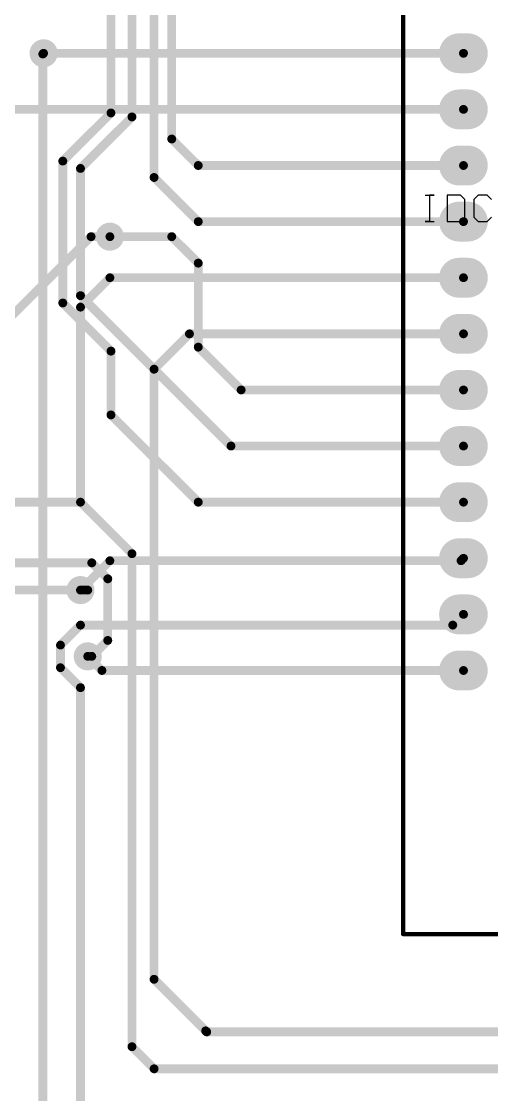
# Model space of a CAD drawing. Header units: millimetres. Extents: x 1.1 to 12.7, y 1.1 to 8.9.
# Drawn here: x 2.299 to 3.137, y 3.679 to 5.591 of the extents above; entities that cross this region are included whole.
import ezdxf

# ---------------------------------------------------------------- set-up
doc = ezdxf.new("R2010")
doc.units = ezdxf.units.MM
doc.header["$MEASUREMENT"] = 0
for name, color, linetype in [('BottomLayer', 5, 'Continuous'), ('BottomSolder', 6, 'Continuous'), ('Mechanical29', 56, 'Continuous'), ('MultiLayer', 9, 'Continuous'), ('PadHoleLayer', 156, 'Continuous'), ('TopLayer', 1, 'Continuous'), ('TopOverlay', 2, 'Continuous'), ('TopSolder', 216, 'Continuous'), ('ViaHoleLayer', 16, 'Continuous')]:
    doc.layers.add(name, color=color, linetype=linetype)

# ---------------------------------------------------------------- blocks, each defined once
blk = doc.blocks.new('IDC34_34')
at = {"layer": 'BottomLayer', "const_width": 0.063}
for points in [[(-0.0421, 0.3), (-0.0579, 0.3)], [(-0.0421, 0.2), (-0.0579, 0.2)], [(-0.0421, 0.1), (-0.0579, 0.1)], [(-0.0421, 0), (-0.0579, 0)], [(-0.0421, -0.1), (-0.0579, -0.1)], [(-0.0421, -0.2), (-0.0579, -0.2)], [(-0.0421, -0.3), (-0.0579, -0.3)], [(-0.0421, -0.4), (-0.0579, -0.4)], [(-0.0421, -0.5), (-0.0579, -0.5)], [(-0.0421, -0.6), (-0.0579, -0.6)], [(-0.0421, -0.7), (-0.0579, -0.7)], [(-0.0421, -0.8), (-0.0579, -0.8)]]:
    blk.add_lwpolyline(points, dxfattribs=at)
at = {"layer": 'BottomLayer', "const_width": 0.0315}
for points in [[(-0.0736, 0.3, 1), (-0.0421, 0.3, 1)], [(-0.0579, 0.3, 1), (-0.0264, 0.3, 1)], [(-0.0736, 0.2, 1), (-0.0421, 0.2, 1)], [(-0.0579, 0.2, 1), (-0.0264, 0.2, 1)], [(-0.0736, 0.1, 1), (-0.0421, 0.1, 1)], [(-0.0579, 0.1, 1), (-0.0264, 0.1, 1)], [(-0.0736, 0, 1), (-0.0421, 0, 1)], [(-0.0579, 0, 1), (-0.0264, 0, 1)], [(-0.0736, -0.1, 1), (-0.0421, -0.1, 1)], [(-0.0579, -0.1, 1), (-0.0264, -0.1, 1)], [(-0.0736, -0.2, 1), (-0.0421, -0.2, 1)], [(-0.0579, -0.2, 1), (-0.0264, -0.2, 1)], [(-0.0736, -0.3, 1), (-0.0421, -0.3, 1)], [(-0.0579, -0.3, 1), (-0.0264, -0.3, 1)], [(-0.0736, -0.4, 1), (-0.0421, -0.4, 1)], [(-0.0579, -0.4, 1), (-0.0264, -0.4, 1)], [(-0.0736, -0.5, 1), (-0.0421, -0.5, 1)], [(-0.0579, -0.5, 1), (-0.0264, -0.5, 1)], [(-0.0736, -0.6, 1), (-0.0421, -0.6, 1)], [(-0.0579, -0.6, 1), (-0.0264, -0.6, 1)], [(-0.0736, -0.7, 1), (-0.0421, -0.7, 1)], [(-0.0579, -0.7, 1), (-0.0264, -0.7, 1)], [(-0.0736, -0.8, 1), (-0.0421, -0.8, 1)], [(-0.0579, -0.8, 1), (-0.0264, -0.8, 1)]]:
    blk.add_lwpolyline(points, format="xyb", close=True, dxfattribs=at)
at = {"layer": 'BottomSolder', "const_width": 0.071}
for points in [[(-0.0421, 0.3), (-0.0579, 0.3)], [(-0.0421, 0.2), (-0.0579, 0.2)], [(-0.0421, 0.1), (-0.0579, 0.1)], [(-0.0421, 0), (-0.0579, 0)], [(-0.0421, -0.1), (-0.0579, -0.1)], [(-0.0421, -0.2), (-0.0579, -0.2)], [(-0.0421, -0.3), (-0.0579, -0.3)], [(-0.0421, -0.4), (-0.0579, -0.4)], [(-0.0421, -0.5), (-0.0579, -0.5)], [(-0.0421, -0.6), (-0.0579, -0.6)], [(-0.0421, -0.7), (-0.0579, -0.7)], [(-0.0421, -0.8), (-0.0579, -0.8)]]:
    blk.add_lwpolyline(points, dxfattribs=at)
at = {"layer": 'BottomSolder', "const_width": 0.0355}
for points in [[(-0.0756, 0.3, 1), (-0.0401, 0.3, 1)], [(-0.0599, 0.3, 1), (-0.0244, 0.3, 1)], [(-0.0756, 0.2, 1), (-0.0401, 0.2, 1)], [(-0.0599, 0.2, 1), (-0.0244, 0.2, 1)], [(-0.0756, 0.1, 1), (-0.0401, 0.1, 1)], [(-0.0599, 0.1, 1), (-0.0244, 0.1, 1)], [(-0.0756, 0, 1), (-0.0401, 0, 1)], [(-0.0599, 0, 1), (-0.0244, 0, 1)], [(-0.0756, -0.1, 1), (-0.0401, -0.1, 1)], [(-0.0599, -0.1, 1), (-0.0244, -0.1, 1)], [(-0.0756, -0.2, 1), (-0.0401, -0.2, 1)], [(-0.0599, -0.2, 1), (-0.0244, -0.2, 1)], [(-0.0756, -0.3, 1), (-0.0401, -0.3, 1)], [(-0.0599, -0.3, 1), (-0.0244, -0.3, 1)], [(-0.0756, -0.4, 1), (-0.0401, -0.4, 1)], [(-0.0599, -0.4, 1), (-0.0244, -0.4, 1)], [(-0.0756, -0.5, 1), (-0.0401, -0.5, 1)], [(-0.0599, -0.5, 1), (-0.0244, -0.5, 1)], [(-0.0756, -0.6, 1), (-0.0401, -0.6, 1)], [(-0.0599, -0.6, 1), (-0.0244, -0.6, 1)], [(-0.0756, -0.7, 1), (-0.0401, -0.7, 1)], [(-0.0599, -0.7, 1), (-0.0244, -0.7, 1)], [(-0.0756, -0.8, 1), (-0.0401, -0.8, 1)], [(-0.0599, -0.8, 1), (-0.0244, -0.8, 1)]]:
    blk.add_lwpolyline(points, format="xyb", close=True, dxfattribs=at)
at = {"layer": 'Mechanical29'}
for p, q in [((-0.1181, 0.0472), (-0.1024, 0.0472)), ((-0.1024, 0.0472), (-0.1102, 0.0472)), ((-0.1102, 0.0472), (-0.1102, 0)), ((-0.0788, 0.0472), (-0.0788, 0)), ((-0.0551, 0.0472), (-0.0788, 0.0472)), ((-0.0473, 0.0394), (-0.0551, 0.0472)), ((-0.0473, 0.0079), (-0.0473, 0.0394)), ((-0.0237, 0.0472), (-0.0315, 0.0394)), ((-0.0315, 0.0394), (-0.0315, 0.0079)), ((-0.0079, 0.0472), (-0.0237, 0.0472)), ((0, 0.0394), (-0.0079, 0.0472)), ((-0.1102, 0), (-0.1181, 0)), ((-0.1181, 0), (-0.1024, 0)), ((-0.0788, 0), (-0.0551, 0)), ((-0.0551, 0), (-0.0473, 0.0079)), ((-0.0315, 0.0079), (-0.0237, 0)), ((-0.0237, 0), (-0.0079, 0)), ((-0.0079, 0), (0, 0.0079))]:
    blk.add_line(p, q, dxfattribs=at)
at = {"layer": 'Mechanical29', "const_width": 0.00787}
blk.add_lwpolyline([(-0.1575, 1.2697), (-0.1575, -0.8929)], dxfattribs=at)
at = {"layer": 'Mechanical29', "const_width": 0.00394}
blk.add_lwpolyline([(-0.1594, -0.8929, 1), (-0.1555, -0.8929, 1)], format="xyb", close=True, dxfattribs=at)
at = {"layer": 'MultiLayer', "const_width": 0.063}
for points in [[(-0.0421, 0.3), (-0.0579, 0.3)], [(-0.0421, 0.2), (-0.0579, 0.2)], [(-0.0421, 0.1), (-0.0579, 0.1)], [(-0.0421, 0), (-0.0579, 0)], [(-0.0421, -0.1), (-0.0579, -0.1)], [(-0.0421, -0.2), (-0.0579, -0.2)], [(-0.0421, -0.3), (-0.0579, -0.3)], [(-0.0421, -0.4), (-0.0579, -0.4)], [(-0.0421, -0.5), (-0.0579, -0.5)], [(-0.0421, -0.6), (-0.0579, -0.6)], [(-0.0421, -0.7), (-0.0579, -0.7)], [(-0.0421, -0.8), (-0.0579, -0.8)]]:
    blk.add_lwpolyline(points, dxfattribs=at)
at = {"layer": 'MultiLayer', "const_width": 0.0315}
for points in [[(-0.0736, 0.3, 1), (-0.0421, 0.3, 1)], [(-0.0579, 0.3, 1), (-0.0264, 0.3, 1)], [(-0.0736, 0.2, 1), (-0.0421, 0.2, 1)], [(-0.0579, 0.2, 1), (-0.0264, 0.2, 1)], [(-0.0736, 0.1, 1), (-0.0421, 0.1, 1)], [(-0.0579, 0.1, 1), (-0.0264, 0.1, 1)], [(-0.0736, 0, 1), (-0.0421, 0, 1)], [(-0.0579, 0, 1), (-0.0264, 0, 1)], [(-0.0736, -0.1, 1), (-0.0421, -0.1, 1)], [(-0.0579, -0.1, 1), (-0.0264, -0.1, 1)], [(-0.0736, -0.2, 1), (-0.0421, -0.2, 1)], [(-0.0579, -0.2, 1), (-0.0264, -0.2, 1)], [(-0.0736, -0.3, 1), (-0.0421, -0.3, 1)], [(-0.0579, -0.3, 1), (-0.0264, -0.3, 1)], [(-0.0736, -0.4, 1), (-0.0421, -0.4, 1)], [(-0.0579, -0.4, 1), (-0.0264, -0.4, 1)], [(-0.0736, -0.5, 1), (-0.0421, -0.5, 1)], [(-0.0579, -0.5, 1), (-0.0264, -0.5, 1)], [(-0.0736, -0.6, 1), (-0.0421, -0.6, 1)], [(-0.0579, -0.6, 1), (-0.0264, -0.6, 1)], [(-0.0736, -0.7, 1), (-0.0421, -0.7, 1)], [(-0.0579, -0.7, 1), (-0.0264, -0.7, 1)], [(-0.0736, -0.8, 1), (-0.0421, -0.8, 1)], [(-0.0579, -0.8, 1), (-0.0264, -0.8, 1)]]:
    blk.add_lwpolyline(points, format="xyb", close=True, dxfattribs=at)
at = {"layer": 'PadHoleLayer', "const_width": 0.0138}
for points in [[(-0.0569, 0.3, 1), (-0.0431, 0.3, 1)], [(-0.0569, 0.2, 1), (-0.0431, 0.2, 1)], [(-0.0569, 0.1, 1), (-0.0431, 0.1, 1)], [(-0.0569, 0, 1), (-0.0431, 0, 1)], [(-0.0569, -0.1, 1), (-0.0431, -0.1, 1)], [(-0.0569, -0.2, 1), (-0.0431, -0.2, 1)], [(-0.0569, -0.3, 1), (-0.0431, -0.3, 1)], [(-0.0569, -0.4, 1), (-0.0431, -0.4, 1)], [(-0.0569, -0.5, 1), (-0.0431, -0.5, 1)], [(-0.0569, -0.6, 1), (-0.0431, -0.6, 1)], [(-0.0569, -0.7, 1), (-0.0431, -0.7, 1)], [(-0.0569, -0.8, 1), (-0.0431, -0.8, 1)]]:
    blk.add_lwpolyline(points, format="xyb", close=True, dxfattribs=at)
at = {"layer": 'TopLayer', "const_width": 0.063}
for points in [[(-0.0421, 0.3), (-0.0579, 0.3)], [(-0.0421, 0.2), (-0.0579, 0.2)], [(-0.0421, 0.1), (-0.0579, 0.1)], [(-0.0421, 0), (-0.0579, 0)], [(-0.0421, -0.1), (-0.0579, -0.1)], [(-0.0421, -0.2), (-0.0579, -0.2)], [(-0.0421, -0.3), (-0.0579, -0.3)], [(-0.0421, -0.4), (-0.0579, -0.4)], [(-0.0421, -0.5), (-0.0579, -0.5)], [(-0.0421, -0.6), (-0.0579, -0.6)], [(-0.0421, -0.7), (-0.0579, -0.7)], [(-0.0421, -0.8), (-0.0579, -0.8)]]:
    blk.add_lwpolyline(points, dxfattribs=at)
at = {"layer": 'TopLayer', "const_width": 0.0315}
for points in [[(-0.0736, 0.3, 1), (-0.0421, 0.3, 1)], [(-0.0579, 0.3, 1), (-0.0264, 0.3, 1)], [(-0.0736, 0.2, 1), (-0.0421, 0.2, 1)], [(-0.0579, 0.2, 1), (-0.0264, 0.2, 1)], [(-0.0736, 0.1, 1), (-0.0421, 0.1, 1)], [(-0.0579, 0.1, 1), (-0.0264, 0.1, 1)], [(-0.0736, 0, 1), (-0.0421, 0, 1)], [(-0.0579, 0, 1), (-0.0264, 0, 1)], [(-0.0736, -0.1, 1), (-0.0421, -0.1, 1)], [(-0.0579, -0.1, 1), (-0.0264, -0.1, 1)], [(-0.0736, -0.2, 1), (-0.0421, -0.2, 1)], [(-0.0579, -0.2, 1), (-0.0264, -0.2, 1)], [(-0.0736, -0.3, 1), (-0.0421, -0.3, 1)], [(-0.0579, -0.3, 1), (-0.0264, -0.3, 1)], [(-0.0736, -0.4, 1), (-0.0421, -0.4, 1)], [(-0.0579, -0.4, 1), (-0.0264, -0.4, 1)], [(-0.0736, -0.5, 1), (-0.0421, -0.5, 1)], [(-0.0579, -0.5, 1), (-0.0264, -0.5, 1)], [(-0.0736, -0.6, 1), (-0.0421, -0.6, 1)], [(-0.0579, -0.6, 1), (-0.0264, -0.6, 1)], [(-0.0736, -0.7, 1), (-0.0421, -0.7, 1)], [(-0.0579, -0.7, 1), (-0.0264, -0.7, 1)], [(-0.0736, -0.8, 1), (-0.0421, -0.8, 1)], [(-0.0579, -0.8, 1), (-0.0264, -0.8, 1)]]:
    blk.add_lwpolyline(points, format="xyb", close=True, dxfattribs=at)
at = {"layer": 'TopOverlay', "const_width": 0.00787}
for points in [[(-0.1575, 1.2697), (-0.1575, -1.2697)], [(-0.1575, -1.2697), (0.1772, -1.2697)]]:
    blk.add_lwpolyline(points, dxfattribs=at)
at = {"layer": 'TopOverlay', "const_width": 0.00394}
blk.add_lwpolyline([(-0.1594, -1.2697, 1), (-0.1555, -1.2697, 1)], format="xyb", close=True, dxfattribs=at)
blk.add_lwpolyline([(-0.1594, -1.2697, 1), (-0.1555, -1.2697, 1)], format="xyb", close=True, dxfattribs=at)
at = {"layer": 'TopSolder', "const_width": 0.071}
for points in [[(-0.0421, 0.3), (-0.0579, 0.3)], [(-0.0421, 0.2), (-0.0579, 0.2)], [(-0.0421, 0.1), (-0.0579, 0.1)], [(-0.0421, 0), (-0.0579, 0)], [(-0.0421, -0.1), (-0.0579, -0.1)], [(-0.0421, -0.2), (-0.0579, -0.2)], [(-0.0421, -0.3), (-0.0579, -0.3)], [(-0.0421, -0.4), (-0.0579, -0.4)], [(-0.0421, -0.5), (-0.0579, -0.5)], [(-0.0421, -0.6), (-0.0579, -0.6)], [(-0.0421, -0.7), (-0.0579, -0.7)], [(-0.0421, -0.8), (-0.0579, -0.8)]]:
    blk.add_lwpolyline(points, dxfattribs=at)
at = {"layer": 'TopSolder', "const_width": 0.0355}
for points in [[(-0.0756, 0.3, 1), (-0.0401, 0.3, 1)], [(-0.0599, 0.3, 1), (-0.0244, 0.3, 1)], [(-0.0756, 0.2, 1), (-0.0401, 0.2, 1)], [(-0.0599, 0.2, 1), (-0.0244, 0.2, 1)], [(-0.0756, 0.1, 1), (-0.0401, 0.1, 1)], [(-0.0599, 0.1, 1), (-0.0244, 0.1, 1)], [(-0.0756, 0, 1), (-0.0401, 0, 1)], [(-0.0599, 0, 1), (-0.0244, 0, 1)], [(-0.0756, -0.1, 1), (-0.0401, -0.1, 1)], [(-0.0599, -0.1, 1), (-0.0244, -0.1, 1)], [(-0.0756, -0.2, 1), (-0.0401, -0.2, 1)], [(-0.0599, -0.2, 1), (-0.0244, -0.2, 1)], [(-0.0756, -0.3, 1), (-0.0401, -0.3, 1)], [(-0.0599, -0.3, 1), (-0.0244, -0.3, 1)], [(-0.0756, -0.4, 1), (-0.0401, -0.4, 1)], [(-0.0599, -0.4, 1), (-0.0244, -0.4, 1)], [(-0.0756, -0.5, 1), (-0.0401, -0.5, 1)], [(-0.0599, -0.5, 1), (-0.0244, -0.5, 1)], [(-0.0756, -0.6, 1), (-0.0401, -0.6, 1)], [(-0.0599, -0.6, 1), (-0.0244, -0.6, 1)], [(-0.0756, -0.7, 1), (-0.0401, -0.7, 1)], [(-0.0599, -0.7, 1), (-0.0244, -0.7, 1)], [(-0.0756, -0.8, 1), (-0.0401, -0.8, 1)], [(-0.0599, -0.8, 1), (-0.0244, -0.8, 1)]]:
    blk.add_lwpolyline(points, format="xyb", close=True, dxfattribs=at)

msp = doc.modelspace()

# ---------------------------------------------------------------- linework, layer by layer
at = {"layer": 'BottomLayer'}
for points, const_width in [([(2.3261, 5.5344, 1), (2.3511, 5.5344, 1)], 0.025), ([(2.3346, 5.5344, 1), (2.3425, 5.5344, 1)], 0.00787), ([(3.0827, 5.5344, 1), (3.0906, 5.5344, 1)], 0.00787), ([(3.0827, 5.4344, 1), (3.0906, 5.4344, 1)], 0.00787), ([(2.4442, 5.2076, 1), (2.4692, 5.2076, 1)], 0.025), ([(2.4193, 5.2076, 1), (2.4272, 5.2076, 1)], 0.00787), ([(2.4193, 5.2076, 1), (2.4272, 5.2076, 1)], 0.00787), ([(2.4528, 5.2076, 1), (2.4606, 5.2076, 1)], 0.00787), ([(2.4528, 5.1344, 1), (2.4606, 5.1344, 1)], 0.00787), ([(2.4528, 5.1344, 1), (2.4606, 5.1344, 1)], 0.00787), ([(3.0827, 5.1344, 1), (3.0906, 5.1344, 1)], 0.00787), ([(2.4004, 5.082, 1), (2.4083, 5.082, 1)], 0.00787), ([(2.4004, 5.082, 1), (2.4083, 5.082, 1)], 0.00787), ([(2.5945, 5.0344, 1), (2.6024, 5.0344, 1)], 0.00787), ([(2.5945, 5.0344, 1), (2.6024, 5.0344, 1)], 0.00787), ([(3.0827, 5.0344, 1), (3.0906, 5.0344, 1)], 0.00787), ([(2.5315, 4.9714, 1), (2.5394, 4.9714, 1)], 0.00787), ([(2.5315, 4.9714, 1), (2.5394, 4.9714, 1)], 0.00787), ([(2.4004, 4.7344, 1), (2.4083, 4.7344, 1)], 0.00787), ([(2.4004, 4.7344, 1), (2.4083, 4.7344, 1)], 0.00787), ([(2.4004, 4.7344, 1), (2.4083, 4.7344, 1)], 0.00787), ([(2.4921, 4.6426, 1), (2.5, 4.6426, 1)], 0.00787), ([(2.4921, 4.6426, 1), (2.5, 4.6426, 1)], 0.00787), ([(2.4205, 4.6263, 1), (2.4284, 4.6263, 1)], 0.00787), ([(2.4205, 4.6263, 1), (2.4284, 4.6263, 1)], 0.00787), ([(2.3918, 4.5777, 1), (2.4168, 4.5777, 1)], 0.025), ([(2.449, 4.5978, 1), (2.4569, 4.5978, 1)], 0.00787), ([(2.449, 4.5978, 1), (2.4569, 4.5978, 1)], 0.00787), ([(2.4004, 4.5777, 1), (2.4083, 4.5777, 1)], 0.00787), ([(2.4004, 4.5777, 1), (2.4083, 4.5777, 1)], 0.00787), ([(2.4134, 4.5777, 1), (2.4213, 4.5777, 1)], 0.00787), ([(2.449, 4.488, 1), (2.4569, 4.488, 1)], 0.00787), ([(2.449, 4.488, 1), (2.4569, 4.488, 1)], 0.00787), ([(2.4048, 4.4596, 1), (2.4298, 4.4596, 1)], 0.025), ([(2.4205, 4.4596, 1), (2.4284, 4.4596, 1)], 0.00787), ([(2.5315, 3.8841, 1), (2.5394, 3.8841, 1)], 0.00787), ([(2.5315, 3.8841, 1), (2.5394, 3.8841, 1)], 0.00787), ([(2.6234, 3.7922, 1), (2.6312, 3.7922, 1)], 0.00787), ([(2.6253, 3.7903, 1), (2.6332, 3.7903, 1)], 0.00787), ([(2.6253, 3.7903, 1), (2.6332, 3.7903, 1)], 0.00787), ([(2.6253, 3.7903, 1), (2.6332, 3.7903, 1)], 0.00787), ([(2.4921, 3.7639, 1), (2.5, 3.7639, 1)], 0.00787), ([(2.4921, 3.7639, 1), (2.5, 3.7639, 1)], 0.00787), ([(2.5315, 3.7245, 1), (2.5394, 3.7245, 1)], 0.00787), ([(2.5315, 3.7245, 1), (2.5394, 3.7245, 1)], 0.00787)]:
    msp.add_lwpolyline(points, format="xyb", close=True, dxfattribs=dict(at, const_width=const_width))
at = {"layer": 'BottomLayer', "const_width": 0.0157}
for points in [[(2.3386, 5.5344), (3.0866, 5.5344)], [(2.2693, 5.4344), (3.0866, 5.4344)], [(2.1063, 4.8907), (2.4232, 5.2076)], [(2.4232, 5.2076), (2.4567, 5.2076)], [(2.4043, 5.082), (2.4567, 5.1344)], [(2.4567, 5.1344), (3.0866, 5.1344)], [(2.4043, 4.7344), (2.4043, 5.082)], [(2.5354, 4.9714), (2.5984, 5.0344)], [(2.5984, 5.0344), (3.0866, 5.0344)], [(2.5354, 3.8841), (2.5354, 4.9714)], [(2.1055, 4.7344), (2.4043, 4.7344)], [(2.4043, 4.7344), (2.4961, 4.6426)], [(2.4961, 3.7639), (2.4961, 4.6426)], [(2.064, 4.6263), (2.4245, 4.6263)], [(2.4245, 4.6263), (2.4529, 4.5978)], [(2.4529, 4.488), (2.4529, 4.5978)], [(1.9449, 4.5777), (2.4043, 4.5777)], [(2.4043, 4.5777), (2.4173, 4.5777)], [(2.4245, 4.4596), (2.4529, 4.488)], [(2.5354, 3.8841), (2.6293, 3.7903)], [(2.6273, 3.7922), (2.6293, 3.7903)], [(2.6293, 3.7903), (3.7559, 3.7903)], [(2.4961, 3.7639), (2.5354, 3.7245)], [(2.5354, 3.7245), (3.4673, 3.7245)]]:
    msp.add_lwpolyline(points, dxfattribs=at)
at = {"layer": 'MultiLayer', "const_width": 0.025}
for points in [[(2.3261, 5.5344, 1), (2.3511, 5.5344, 1)], [(2.4442, 5.2076, 1), (2.4692, 5.2076, 1)], [(2.3918, 4.5777, 1), (2.4168, 4.5777, 1)], [(2.4048, 4.4596, 1), (2.4298, 4.4596, 1)]]:
    msp.add_lwpolyline(points, format="xyb", close=True, dxfattribs=at)
at = {"layer": 'TopLayer', "const_width": 0.0157}
for points in [[(2.5354, 5.3131), (2.5354, 7.2923)], [(2.5669, 5.3816), (2.5669, 7.2792)], [(2.4961, 5.421), (2.4961, 5.8769)], [(2.4587, 5.4281), (2.4587, 5.6651)], [(2.3372, 5.533), (2.3386, 5.5344)], [(2.3372, 3.398), (2.3372, 5.533)], [(2.3728, 5.3423), (2.4587, 5.4281)], [(2.4043, 5.3292), (2.4961, 5.421)], [(2.5669, 5.3816), (2.6142, 5.3344)], [(2.3728, 5.0894), (2.3728, 5.3423)], [(2.4043, 5.1025), (2.4043, 5.3292)], [(2.6142, 5.3344), (3.0866, 5.3344)], [(2.5354, 5.3131), (2.6142, 5.2344)], [(2.6142, 5.2344), (3.0866, 5.2344)], [(2.4567, 5.2076), (2.5669, 5.2076)], [(2.5669, 5.2076), (2.6142, 5.1604)], [(2.6142, 5.0107), (2.6142, 5.1604)], [(2.4043, 5.1025), (2.6724, 4.8344)], [(2.3728, 5.0894), (2.4587, 5.0036)], [(2.4587, 4.8899), (2.4587, 5.0036)], [(2.6142, 5.0107), (2.6906, 4.9344)], [(2.6906, 4.9344), (3.0866, 4.9344)], [(2.4587, 4.8899), (2.6142, 4.7344)], [(2.6724, 4.8344), (3.0866, 4.8344)], [(2.6142, 4.7344), (3.0866, 4.7344)], [(2.4043, 4.5777), (2.4567, 4.63)], [(2.4567, 4.63), (3.0823, 4.63)], [(3.0823, 4.63), (3.0866, 4.6344)], [(3.0676, 4.5153), (3.0866, 4.5344)], [(2.3687, 4.4797), (2.4043, 4.5153)], [(2.4043, 4.5153), (3.0676, 4.5153)], [(2.3687, 4.4394), (2.3687, 4.4797)], [(2.4173, 4.4596), (2.4425, 4.4344)], [(2.3687, 4.4394), (2.4043, 4.4038)], [(2.4425, 4.4344), (3.0866, 4.4344)], [(2.4043, 3.5147), (2.4043, 4.4038)]]:
    msp.add_lwpolyline(points, dxfattribs=at)
at = {"layer": 'TopLayer'}
for points, const_width in [([(2.3261, 5.5344, 1), (2.3511, 5.5344, 1)], 0.025), ([(2.3333, 5.533, 1), (2.3411, 5.533, 1)], 0.00787), ([(2.3333, 5.533, 1), (2.3411, 5.533, 1)], 0.00787), ([(2.3346, 5.5344, 1), (2.3425, 5.5344, 1)], 0.00787), ([(2.4547, 5.4281, 1), (2.4626, 5.4281, 1)], 0.00787), ([(2.4547, 5.4281, 1), (2.4626, 5.4281, 1)], 0.00787), ([(2.4921, 5.421, 1), (2.5, 5.421, 1)], 0.00787), ([(2.4921, 5.421, 1), (2.5, 5.421, 1)], 0.00787), ([(2.563, 5.3816, 1), (2.5709, 5.3816, 1)], 0.00787), ([(2.563, 5.3816, 1), (2.5709, 5.3816, 1)], 0.00787), ([(2.3689, 5.3423, 1), (2.3768, 5.3423, 1)], 0.00787), ([(2.3689, 5.3423, 1), (2.3768, 5.3423, 1)], 0.00787), ([(2.4004, 5.3292, 1), (2.4083, 5.3292, 1)], 0.00787), ([(2.4004, 5.3292, 1), (2.4083, 5.3292, 1)], 0.00787), ([(2.6102, 5.3344, 1), (2.6181, 5.3344, 1)], 0.00787), ([(2.6102, 5.3344, 1), (2.6181, 5.3344, 1)], 0.00787), ([(3.0827, 5.3344, 1), (3.0906, 5.3344, 1)], 0.00787), ([(2.5315, 5.3131, 1), (2.5394, 5.3131, 1)], 0.00787), ([(2.5315, 5.3131, 1), (2.5394, 5.3131, 1)], 0.00787), ([(2.6102, 5.2344, 1), (2.6181, 5.2344, 1)], 0.00787), ([(2.6102, 5.2344, 1), (2.6181, 5.2344, 1)], 0.00787), ([(3.0827, 5.2344, 1), (3.0906, 5.2344, 1)], 0.00787), ([(2.4442, 5.2076, 1), (2.4692, 5.2076, 1)], 0.025), ([(2.4528, 5.2076, 1), (2.4606, 5.2076, 1)], 0.00787), ([(2.563, 5.2076, 1), (2.5709, 5.2076, 1)], 0.00787), ([(2.563, 5.2076, 1), (2.5709, 5.2076, 1)], 0.00787), ([(2.6102, 5.1604, 1), (2.6181, 5.1604, 1)], 0.00787), ([(2.6102, 5.1604, 1), (2.6181, 5.1604, 1)], 0.00787), ([(2.4004, 5.1025, 1), (2.4083, 5.1025, 1)], 0.00787), ([(2.4004, 5.1025, 1), (2.4083, 5.1025, 1)], 0.00787), ([(2.3689, 5.0894, 1), (2.3768, 5.0894, 1)], 0.00787), ([(2.3689, 5.0894, 1), (2.3768, 5.0894, 1)], 0.00787), ([(2.4547, 5.0036, 1), (2.4626, 5.0036, 1)], 0.00787), ([(2.4547, 5.0036, 1), (2.4626, 5.0036, 1)], 0.00787), ([(2.6102, 5.0107, 1), (2.6181, 5.0107, 1)], 0.00787), ([(2.6102, 5.0107, 1), (2.6181, 5.0107, 1)], 0.00787), ([(2.6866, 4.9344, 1), (2.6945, 4.9344, 1)], 0.00787), ([(2.6866, 4.9344, 1), (2.6945, 4.9344, 1)], 0.00787), ([(3.0827, 4.9344, 1), (3.0906, 4.9344, 1)], 0.00787), ([(2.4547, 4.8899, 1), (2.4626, 4.8899, 1)], 0.00787), ([(2.4547, 4.8899, 1), (2.4626, 4.8899, 1)], 0.00787), ([(2.6685, 4.8344, 1), (2.6764, 4.8344, 1)], 0.00787), ([(2.6685, 4.8344, 1), (2.6764, 4.8344, 1)], 0.00787), ([(3.0827, 4.8344, 1), (3.0906, 4.8344, 1)], 0.00787), ([(2.6102, 4.7344, 1), (2.6181, 4.7344, 1)], 0.00787), ([(2.6102, 4.7344, 1), (2.6181, 4.7344, 1)], 0.00787), ([(3.0827, 4.7344, 1), (3.0906, 4.7344, 1)], 0.00787), ([(2.4528, 4.63, 1), (2.4606, 4.63, 1)], 0.00787), ([(2.4528, 4.63, 1), (2.4606, 4.63, 1)], 0.00787), ([(3.0784, 4.63, 1), (3.0862, 4.63, 1)], 0.00787), ([(3.0784, 4.63, 1), (3.0862, 4.63, 1)], 0.00787), ([(3.0827, 4.6344, 1), (3.0906, 4.6344, 1)], 0.00787), ([(2.3918, 4.5777, 1), (2.4168, 4.5777, 1)], 0.025), ([(2.4004, 4.5777, 1), (2.4083, 4.5777, 1)], 0.00787), ([(3.0827, 4.5344, 1), (3.0906, 4.5344, 1)], 0.00787), ([(2.4004, 4.5153, 1), (2.4083, 4.5153, 1)], 0.00787), ([(2.4004, 4.5153, 1), (2.4083, 4.5153, 1)], 0.00787), ([(3.0636, 4.5153, 1), (3.0715, 4.5153, 1)], 0.00787), ([(3.0636, 4.5153, 1), (3.0715, 4.5153, 1)], 0.00787), ([(2.3648, 4.4797, 1), (2.3726, 4.4797, 1)], 0.00787), ([(2.3648, 4.4797, 1), (2.3726, 4.4797, 1)], 0.00787), ([(2.4048, 4.4596, 1), (2.4298, 4.4596, 1)], 0.025), ([(2.4134, 4.4596, 1), (2.4213, 4.4596, 1)], 0.00787), ([(2.3648, 4.4394, 1), (2.3726, 4.4394, 1)], 0.00787), ([(2.3648, 4.4394, 1), (2.3726, 4.4394, 1)], 0.00787), ([(2.4386, 4.4344, 1), (2.4465, 4.4344, 1)], 0.00787), ([(2.4386, 4.4344, 1), (2.4465, 4.4344, 1)], 0.00787), ([(3.0827, 4.4344, 1), (3.0906, 4.4344, 1)], 0.00787), ([(2.4004, 4.4038, 1), (2.4083, 4.4038, 1)], 0.00787), ([(2.4004, 4.4038, 1), (2.4083, 4.4038, 1)], 0.00787)]:
    msp.add_lwpolyline(points, format="xyb", close=True, dxfattribs=dict(at, const_width=const_width))
at = {"layer": 'ViaHoleLayer', "const_width": 0.014}
for points in [[(2.3316, 5.5344, 1), (2.3456, 5.5344, 1)], [(2.4497, 5.2076, 1), (2.4637, 5.2076, 1)], [(2.3973, 4.5777, 1), (2.4113, 4.5777, 1)], [(2.4103, 4.4596, 1), (2.4243, 4.4596, 1)]]:
    msp.add_lwpolyline(points, format="xyb", close=True, dxfattribs=at)

# ---------------------------------------------------------------- block references
msp.add_blockref('IDC34_34', (3.1366, 5.2344))

doc.saveas('drawing.dxf')
